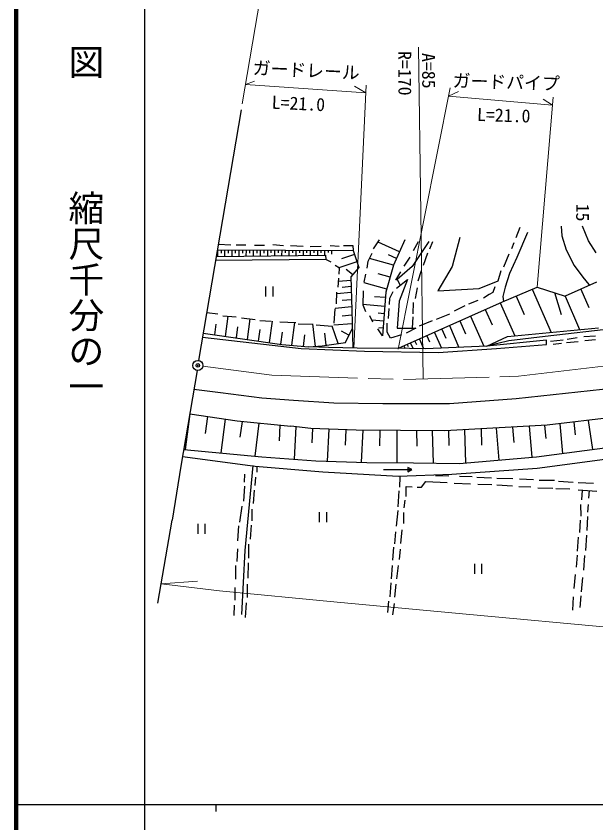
# Model space of a CAD drawing. Units: millimetres, scale not verified. Extents: x 40000 to 680000, y 20000 to 380000.
# Drawn here: x 40000 to 121236, y 202409 to 315359 of the extents above; entities that cross this region are included whole.
import ezdxf
from ezdxf.enums import TextEntityAlignment as Align

# ---------------------------------------------------------------- set-up
doc = ezdxf.new("R2010")
doc.units = ezdxf.units.MM
doc.header["$LTSCALE"] = 1000
doc.header["$PDMODE"] = 32
doc.header["$PDSIZE"] = 500
doc.linetypes.add('CHAIN', pattern=[18.5, 12, -1.5, 3.5, -1.5])
for name, color, linetype, lineweight in [('M-BGD', 7, 'Continuous', 25), ('M-BMK', 2, 'CHAIN', 13), ('M-BMK-SRVR', 3, 'Continuous', 25), ('M-STR-HTXT', 7, 'Continuous', 13), ('M-TTL', 2, 'Continuous', 13), ('M-TTL-BAND', 7, 'Continuous', 25)]:
    doc.layers.add(name, color=color, linetype=linetype, lineweight=lineweight)
doc.layers.add('M-OTRS', color=6, linetype='Continuous')
doc.styles.add('@ＭＳ ゴシック', font='')
doc.styles.add('ＭＳ ゴシック', font='')
doc.styles.get('@ＭＳ ゴシック').set_extended_font_data('@MS Gothic')
doc.styles.get('ＭＳ ゴシック').set_extended_font_data('MS Gothic')

msp = doc.modelspace()

# ---------------------------------------------------------------- linework, layer by layer
at = {"layer": 'M-BGD'}
for p, q in [((71544, 302223), (65578, 267145)), ((110081, 284388), (110608, 285795)), ((116376, 285935), (116447, 284616)), ((120210, 283913), (119348, 285935)), ((111664, 285056), (110151, 281574)), ((90069, 282770), (90913, 284036)), ((93728, 282382), (90708, 283728)), ((94465, 284036), (92883, 280484)), ((97842, 283790), (95485, 280308)), ((96348, 283765), (95613, 282494)), ((97982, 282770), (98369, 283790)), ((102168, 284388), (101077, 280308)), ((109448, 282805), (109764, 283684)), ((116447, 284616), (117062, 282647)), ((121283, 282207), (120210, 283913)), ((68212, 282628), (68207, 281725)), ((68212, 282628), (87308, 282524)), ((68349, 283436), (70075, 283333)), ((68712, 282625), (68709, 282178)), ((69212, 282623), (69207, 281736)), ((69712, 282620), (69709, 282181)), ((70212, 282617), (70207, 281747)), ((70712, 282614), (70709, 282183)), ((70848, 283333), (72185, 283333)), ((71212, 282612), (71207, 281758)), ((71712, 282609), (71709, 282186)), ((72212, 282606), (72207, 281769)), ((72712, 282603), (72709, 282189)), ((73212, 282601), (73207, 281780)), ((73381, 283297), (74823, 283297)), ((73712, 282598), (73709, 282192)), ((74212, 282595), (74207, 281791)), ((74712, 282592), (74709, 282194)), ((75212, 282590), (75207, 281801)), ((75712, 282587), (75709, 282197)), ((75948, 283368), (77460, 283227)), ((76212, 282584), (76207, 281812)), ((76712, 282582), (76709, 282200)), ((77212, 282579), (77207, 281823)), ((77712, 282576), (77709, 282203)), ((78212, 282573), (78207, 281834)), ((78445, 283262), (80239, 283157)), ((78712, 282571), (78710, 282205)), ((79211, 282568), (79208, 281845)), ((79711, 282565), (79710, 282208)), ((80211, 282562), (80208, 281856)), ((80711, 282560), (80710, 282211)), ((81188, 283122), (82736, 283157)), ((81211, 282557), (81208, 281867)), ((81711, 282554), (81710, 282214)), ((82211, 282552), (82208, 281878)), ((82711, 282549), (82710, 282216)), ((83211, 282546), (83208, 281889)), ((83711, 282543), (83710, 282247)), ((84002, 283227), (85268, 283157)), ((84211, 282541), (84209, 282030)), ((85866, 283227), (87167, 283262)), ((87167, 283262), (87238, 282524)), ((87211, 282524), (87211, 282508)), ((87238, 282524), (88011, 280167)), ((117062, 282647), (118170, 280449)), ((83404, 281275), (67959, 281142)), ((68058, 281723), (83334, 281891)), ((83334, 281891), (83404, 281275)), ((84125, 280906), (83404, 281275)), ((87419, 281972), (85570, 281364)), ((89330, 281047), (89893, 282172)), ((92883, 280484), (89520, 281426)), ((93296, 281411), (92160, 281917)), ((95176, 281621), (94343, 280350)), ((97068, 280484), (97666, 282242)), ((108322, 280273), (109096, 282066)), ((110151, 281574), (109131, 279323)), ((85321, 280079), (84723, 280466)), ((87751, 280961), (85235, 280135)), ((88011, 280167), (86886, 278866)), ((89190, 280062), (89330, 281047)), ((92883, 280484), (91827, 276721)), ((95485, 280308), (93375, 278479)), ((101077, 280308), (99073, 276896)), ((118170, 280449), (119401, 278813)), ((85286, 279235), (85321, 280079)), ((87147, 279168), (86231, 279902)), ((88768, 278092), (89014, 279253)), ((92413, 278808), (90747, 279274)), ((93866, 279576), (93171, 278385)), ((96329, 278303), (96786, 279745)), ((107549, 278303), (107971, 279745)), ((109131, 279323), (108533, 277424)), ((85127, 277406), (85215, 278655)), ((86902, 278336), (85182, 278183)), ((86886, 278866), (87027, 274188)), ((91943, 277131), (88753, 278025)), ((93305, 277283), (94852, 278479)), ((93375, 278479), (93830, 277690)), ((94852, 278479), (93691, 275454)), ((104876, 277248), (107549, 278303)), ((121328, 278123), (116939, 276175)), ((119401, 278813), (120245, 277776)), ((74949, 277492), (74947, 276092)), ((75997, 276090), (75999, 277490)), ((86927, 277489), (85674, 277378)), ((88627, 274892), (88697, 276896)), ((92355, 275876), (92847, 276791)), ((95978, 275806), (96224, 277318)), ((99073, 276896), (104876, 277248)), ((107056, 277459), (106775, 276650)), ((108164, 275349), (113000, 277425)), ((108533, 277424), (108182, 276087)), ((112286, 277110), (114949, 271078)), ((113000, 277425), (116939, 276175)), ((119146, 277121), (120231, 274586)), ((120245, 277776), (120332, 277681)), ((84899, 275068), (84952, 276703)), ((86953, 276643), (84944, 276465)), ((86983, 275646), (85673, 275530)), ((91765, 275946), (90229, 276070)), ((91827, 276721), (91335, 270601)), ((92320, 274962), (92355, 275876)), ((106283, 276369), (105474, 275876)), ((106775, 276650), (106283, 276369)), ((108182, 276087), (108283, 275400)), ((110054, 276160), (111198, 273568)), ((115434, 276653), (116367, 273581)), ((116939, 276175), (118957, 271465)), ((87013, 274648), (84712, 274444)), ((91667, 274723), (88594, 274970)), ((89014, 273977), (88627, 274892)), ((93691, 275454), (93410, 271691)), ((93578, 268850), (108164, 275349)), ((95626, 273696), (95661, 275279)), ((102871, 274821), (101394, 274048)), ((104700, 275525), (103399, 275032)), ((107827, 275199), (109863, 270588)), ((66724, 273881), (68281, 273661)), ((68984, 273415), (70848, 273274)), ((69348, 270514), (69714, 273359)), ((84547, 272359), (84705, 274364)), ((87049, 273472), (85671, 273350)), ((87027, 274188), (87190, 268893)), ((89999, 272500), (89541, 273379)), ((91583, 273686), (90720, 273756)), ((92179, 273028), (92249, 274434)), ((100726, 273626), (98862, 272887)), ((103662, 273343), (105519, 269137)), ((105744, 274271), (106696, 272116)), ((67849, 270724), (68043, 272230)), ((71587, 273116), (73486, 272887)), ((72406, 270084), (72778, 272972)), ((74172, 272746), (75737, 272658)), ((75526, 269645), (75912, 272649)), ((76933, 272570), (79184, 272447)), ((78654, 269272), (79063, 272454)), ((79535, 272289), (81610, 272254)), ((81945, 269124), (81559, 272255)), ((87085, 272296), (84524, 272069)), ((91501, 272669), (89841, 272803)), ((91968, 271093), (91968, 272359)), ((95556, 271691), (95626, 273239)), ((98299, 272676), (96470, 271973)), ((102182, 272684), (102983, 270871)), ((70877, 270299), (71079, 271870)), ((73966, 269864), (74177, 271503)), ((77085, 269426), (77305, 271131)), ((82050, 272148), (84283, 271973)), ((85110, 269531), (84283, 271973)), ((86622, 270689), (85582, 271242)), ((86130, 269686), (87115, 271691)), ((91335, 270601), (90702, 271586)), ((91422, 271676), (90814, 271725)), ((92461, 270284), (91968, 271093)), ((93410, 271691), (96013, 271691)), ((96013, 271691), (94641, 270988)), ((98602, 271088), (99581, 268871)), ((99662, 271536), (100221, 270269)), ((100703, 272025), (102047, 268982)), ((108857, 270491), (121623, 271722)), ((125745, 271837), (114146, 270501)), ((66136, 270423), (79940, 268807)), ((66226, 270953), (77232, 269405)), ((80253, 269123), (80464, 270757)), ((83455, 269279), (83248, 270957)), ((94008, 270742), (92461, 270284)), ((96506, 270142), (97056, 268897)), ((97558, 270607), (97927, 269769)), ((105942, 269158), (108857, 270491)), ((114337, 270003), (105966, 269159)), ((114146, 270501), (109049, 269903)), ((114337, 269405), (114337, 270003)), ((114875, 269871), (116669, 270029)), ((117232, 270135), (118621, 270381)), ((119553, 270504), (121188, 270610)), ((119693, 269941), (121188, 270100)), ((77232, 269405), (80995, 269053)), ((80995, 269053), (82894, 269194)), ((83773, 268983), (80995, 269053)), ((82894, 269194), (86130, 269686)), ((87783, 268878), (83773, 268983)), ((95133, 268842), (87783, 268878)), ((93888, 268986), (93927, 268898)), ((94345, 269188), (94506, 268824)), ((94802, 269390), (94924, 269115)), ((97384, 268772), (95133, 268842)), ((95260, 269592), (95585, 268855)), ((95883, 269867), (96102, 269371)), ((105966, 269159), (97384, 268772)), ((99143, 268244), (107302, 268842)), ((109049, 269903), (105942, 269158)), ((107302, 268842), (114337, 269405)), ((115244, 269449), (116423, 269590)), ((117108, 269642), (118744, 269801)), ((79940, 268807), (88803, 268455)), ((88803, 268455), (99143, 268244)), ((65345, 265764), (63093, 252347)), ((110043, 261804), (129421, 263910)), ((64902, 263122), (68654, 262646)), ((68654, 262646), (74412, 261927)), ((74412, 261927), (78887, 261576)), ((78887, 261576), (84522, 261207)), ((84522, 261207), (91367, 261137)), ((91367, 261137), (100740, 261137)), ((100740, 261137), (110043, 261804)), ((130269, 259979), (114407, 258080)), ((64323, 259672), (63671, 254693)), ((64323, 259672), (70971, 258680)), ((66806, 259301), (66495, 256919)), ((69290, 258931), (68672, 254205)), ((70971, 258680), (78484, 257942)), ((120135, 258766), (120756, 254701)), ((71655, 258613), (71366, 256404)), ((74031, 258379), (73425, 253745)), ((76968, 258091), (76858, 255918)), ((81311, 257623), (78484, 257942)), ((79208, 257861), (78977, 253311)), ((87642, 257377), (81311, 257623)), ((81514, 257615), (81413, 255619)), ((114407, 258080), (100093, 257306)), ((105145, 257580), (105205, 255308)), ((107250, 257693), (107647, 253206)), ((109570, 257819), (109760, 255670)), ((111891, 257944), (112276, 253596)), ((114041, 258036), (114201, 256230)), ((116178, 258292), (116546, 254135)), ((118156, 258529), (118314, 256748)), ((83828, 257525), (83601, 253039)), ((86211, 257432), (86104, 255311)), ((100093, 257306), (87642, 257377)), ((88596, 257371), (88370, 252898)), ((90975, 257358), (90939, 255178)), ((93354, 257345), (93361, 252796)), ((96090, 257329), (96147, 255158)), ((98312, 257317), (98432, 252774)), ((100577, 257333), (100632, 255232)), ((102839, 257455), (102961, 252810)), ((112895, 253649), (129003, 255794)), ((63489, 254707), (74418, 253649)), ((63322, 253710), (73504, 252347)), ((74418, 253649), (82015, 253086)), ((82015, 253086), (89154, 252875)), ((102062, 252734), (112895, 253649)), ((113000, 252066), (124817, 253649)), ((63093, 252347), (61879, 244796)), ((73152, 252453), (72026, 240530)), ((73504, 252347), (82964, 251574)), ((73776, 251503), (73776, 252242)), ((89154, 252875), (95661, 252805)), ((91468, 251897), (95468, 251868)), ((94870, 252172), (94866, 251572)), ((95468, 251868), (94870, 252172)), ((95661, 252805), (102062, 252734)), ((101042, 251222), (113000, 252066)), ((71991, 250132), (72062, 251222)), ((73495, 249639), (73600, 250800)), ((82964, 251574), (93516, 250941)), ((93516, 250941), (101042, 251222)), ((93753, 250870), (93718, 249393)), ((94866, 251572), (95468, 251868)), ((98782, 251064), (100611, 250993)), ((102124, 250941), (103882, 250905)), ((104568, 250817), (106590, 250712)), ((96795, 249411), (97428, 250184)), ((97428, 250184), (100400, 250061)), ((101385, 249956), (103671, 249868)), ((104691, 249833), (106678, 249780)), ((107346, 249745), (109562, 249604)), ((107364, 250659), (109580, 250606)), ((110547, 250554), (112481, 250466)), ((113290, 250413), (115436, 250378)), ((115981, 250237), (118038, 250096)), ((118759, 250044), (120922, 249973)), ((71886, 247459), (72026, 249534)), ((73249, 247142), (73389, 248971)), ((93648, 248901), (93472, 246650)), ((94667, 248092), (94667, 249499)), ((94667, 249499), (95476, 249463)), ((96215, 249411), (96795, 249411)), ((110459, 249481), (112130, 249463)), ((113079, 249305), (115225, 249252)), ((115629, 249200), (117581, 249164)), ((118759, 249041), (121379, 248866)), ((119271, 247652), (119349, 249002)), ((120297, 248938), (120186, 247863)), ((94386, 246509), (94492, 247599)), ((71358, 244504), (71675, 246755)), ((73073, 244715), (73073, 246333)), ((119166, 245366), (119131, 246984)), ((120151, 246984), (120080, 245894)), ((82476, 245908), (82474, 244508)), ((83524, 244507), (83526, 245907)), ((93472, 246157), (93261, 243942)), ((94316, 244329), (94316, 245876)), ((120080, 245296), (119975, 243361)), ((59843, 233176), (61879, 244796)), ((65453, 244291), (65451, 242891)), ((66501, 242889), (66503, 244289)), ((71077, 241902), (71218, 244012)), ((72827, 242148), (73002, 244082)), ((118990, 243080), (119096, 244768)), ((93155, 243168), (93014, 241480)), ((93894, 241515), (94070, 243449)), ((118674, 240442), (118814, 242412)), ((119904, 242693), (119799, 240548)), ((70971, 239018), (71077, 240776)), ((72616, 239475), (72616, 241409)), ((92874, 241023), (92733, 239194)), ((93718, 239264), (93859, 240741)), ((72026, 240530), (71569, 231562)), ((118533, 238191), (118674, 239879)), ((119658, 239844), (119518, 237769)), ((70796, 236521), (70796, 238455)), ((72510, 236661), (72580, 238807)), ((92698, 238420), (92557, 236591)), ((93331, 236556), (93577, 238420)), ((104211, 238663), (104209, 237263)), ((105259, 237262), (105261, 238662)), ((118216, 235202), (118392, 237171)), ((119377, 236749), (119166, 234745)), ((70690, 233602), (70690, 235360)), ((72405, 233953), (72405, 235852)), ((92522, 236028), (92346, 234059)), ((93050, 233988), (93261, 235817)), ((118005, 232177), (118111, 234041)), ((119131, 234217), (118990, 232564)), ((70549, 231456), (70584, 232898)), ((72158, 231175), (72264, 233215)), ((92170, 233426), (92030, 231843)), ((92768, 231526), (93014, 233144))]:
    msp.add_line(p, q, dxfattribs=at)
at = {"layer": 'M-BMK'}
for p, q in [((110407, 264957), (130803, 267379)), ((66155, 266364), (75829, 265097)), ((75829, 265097), (94294, 264465)), ((94294, 264465), (110407, 264957))]:
    msp.add_line(p, q, dxfattribs=at)
at = {"layer": 'M-BMK-SRVR'}
msp.add_circle((65461, 266455), 700, dxfattribs=at)
at = {"layer": 'M-OTRS'}
msp.add_point((65461, 266455), dxfattribs=at)
at = {"layer": 'M-STR-HTXT'}
for p, q in [((78554, 343440), (71691, 303085)), ((96361, 311021), (97052, 264549)), ((72149, 305781), (73385, 306233)), ((72149, 305781), (89009, 304632)), ((89059, 305685), (87300, 268890)), ((89009, 304632), (87418, 305565)), ((100819, 305299), (93552, 268720)), ((100588, 304138), (101979, 304826)), ((100588, 304138), (115151, 302899)), ((115247, 304035), (113000, 277425)), ((115151, 302899), (113866, 303753)), ((60317, 235880), (65436, 236226)), ((60317, 235880), (68479, 234896)), ((68479, 234896), (84978, 233316)), ((84978, 233316), (103584, 231561)), ((103584, 231561), (129070, 229244))]:
    msp.add_line(p, q, dxfattribs=at)
at = {"layer": 'M-TTL', "lineweight": 140}
msp.add_line((40000, 380000), (40000, 20000), dxfattribs=at)
at = {"layer": 'M-TTL-BAND'}
for p, q in [((58000, 370000), (58000, 20000)), ((40000, 205000), (579000, 205000)), ((68000, 205000), (68000, 204000))]:
    msp.add_line(p, q, dxfattribs=at)

# ---------------------------------------------------------------- texts
at = {"layer": 'M-BGD', "style": 'ＭＳ ゴシック'}
msp.add_text('15', height=1833, rotation=270, dxfattribs=at).set_placement((117924, 287853), align=Align.BOTTOM_CENTER)
at = {"layer": 'M-STR-HTXT', "style": 'ＭＳ ゴシック'}
for s, rotation, p in [('R=170', 270.362, (94470, 307358)), ('A=85', 270.362, (97811, 307710)), ('ガードレール', 357.271, (80648, 307780)), ('ガードパイプ', 358.218, (108670, 306131)), ('L=21.0', 357.271, (79557, 303138)), ('L=21.0', 358.218, (108327, 301485))]:
    msp.add_text(s, height=1833, rotation=rotation, dxfattribs=at).set_placement(p, align=Align.MIDDLE_CENTER)
at = {"layer": 'M-TTL-BAND', "style": '@ＭＳ ゴシック'}
for s, p in [('平\u3000\u3000面\u3000\u3000図', (49777, 306475)), ('縮尺千分の一', (49777, 261030))]:
    msp.add_text(s, height=3666, rotation=270, dxfattribs=at).set_placement(p, align=Align.MIDDLE_RIGHT)

doc.saveas('drawing.dxf')
